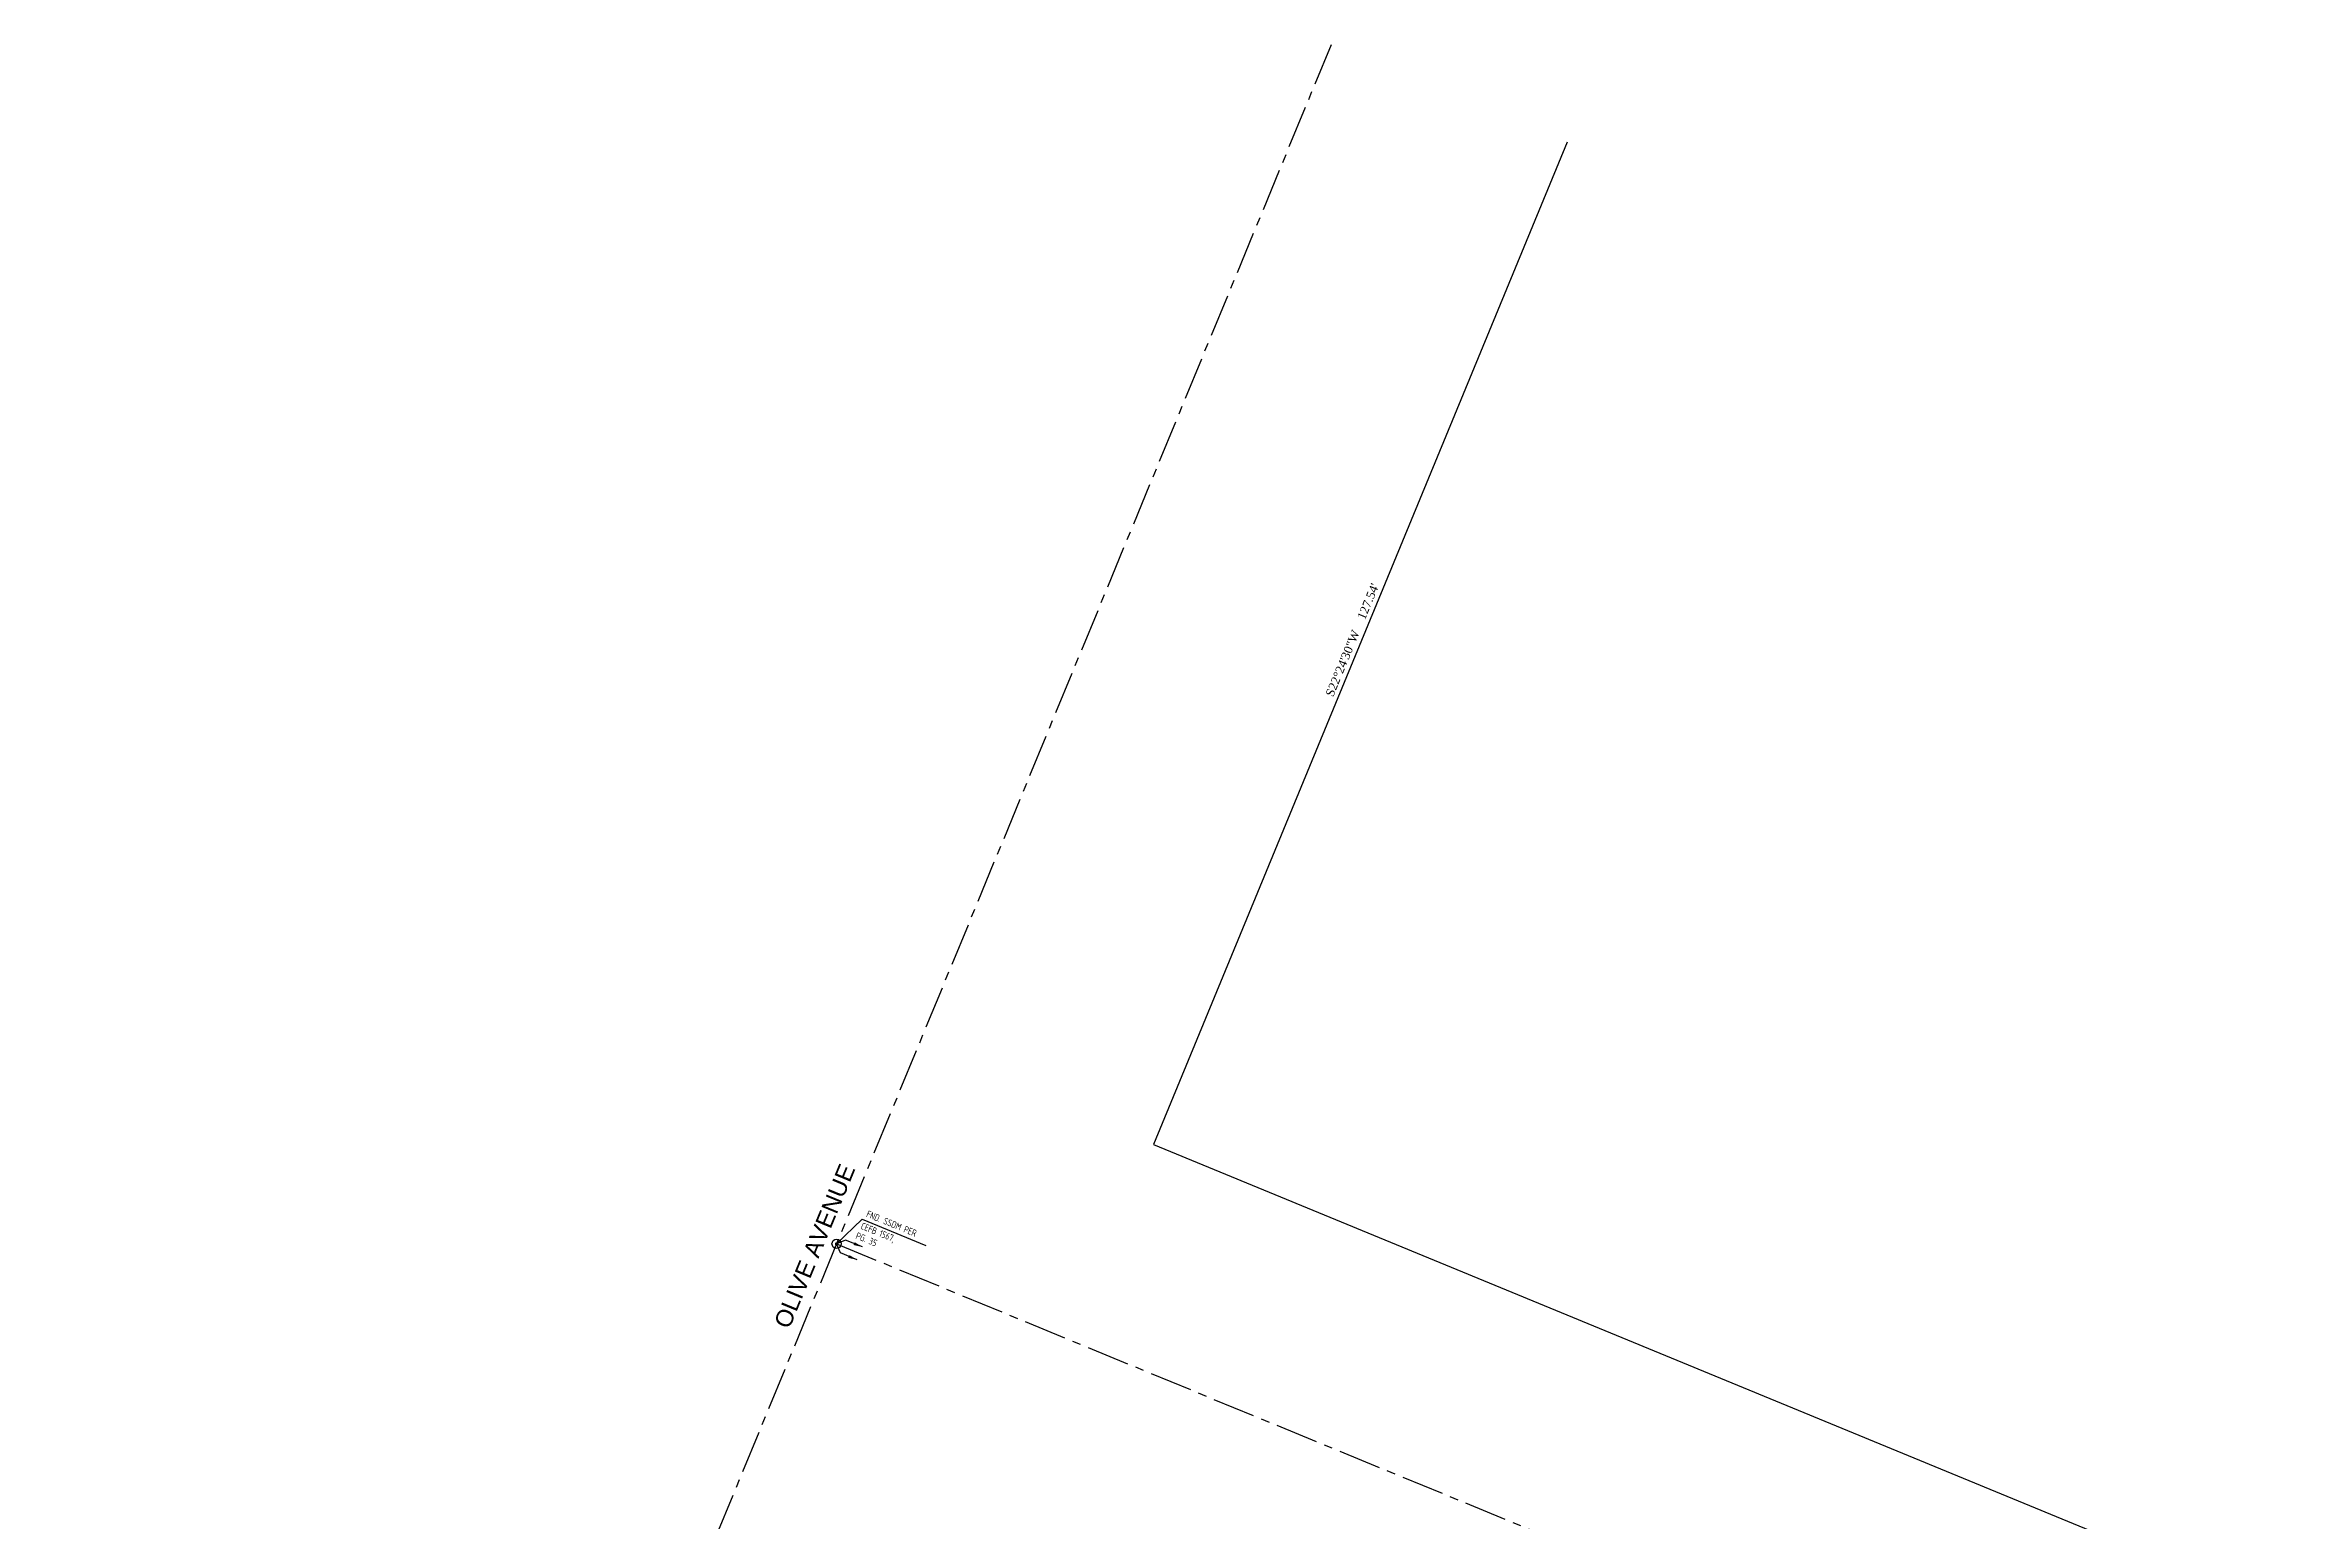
# Model space of a CAD drawing. Header units: feet. Extents: x 6515718 to 6516924, y 1895174 to 1896105.
# Drawn here: x 6515776.2 to 6516039.4, y 1895931.4 to 1896105 of the extents above; entities that cross this region are included whole.
import ezdxf

# ---------------------------------------------------------------- set-up
doc = ezdxf.new("R2010")
doc.units = ezdxf.units.FT
doc.header["$LTSCALE"] = 4
doc.header["$MEASUREMENT"] = 0
doc.linetypes.add('hc4096_101$0$CENTER', pattern=[2, 1.25, -0.25, 0.25, -0.25])
for name, color, linetype in [('hc4096_101$0$fm leader arrow', 1, 'Continuous'), ('hc4096_101$0$hc labels', 2, 'Continuous'), ('hc4096_101$0$hc leader arrow', 1, 'Continuous'), ('hc4096_101$0$hc rw', 3, 'Continuous'), ('hc4096_101$0$hc stcl', 1, 'hc4096_101$0$CENTER'), ('hc4096_101$0$hc text 3', 3, 'Continuous'), ('sw4096_101$0$sw fd mon 1', 41, 'Continuous'), ('sw4096_101$0$sw fd mon text', 140, 'Continuous'), ('sw4096_101$0$sw pts label leader', 1, 'Continuous')]:
    doc.layers.add(name, color=color, linetype=linetype)
doc.styles.add('hc4096_101$0$arial', font='arial.ttf')
doc.styles.add('hc4096_101$0$Times', font='times.ttf')
doc.styles.add('sw4096_101$0$sw71 101$0$Architext', font='architxt.shx', dxfattribs={"width": 0.75})

# ---------------------------------------------------------------- blocks, each defined once
blk = doc.blocks.new('hc4096_101$0$ARHD')
at = {"color": 0}
for points in [[(1, -0.17), (1, 0.17), (0, 0)], [(1.06, 0), (1.06, 0), (1, -0.16), (1, 0.16)]]:
    blk.add_solid(points, dxfattribs=at)
blk = doc.blocks.new('hc4096_101$0$HC LEADERS')
at = {"layer": 'hc4096_101$0$fm leader arrow'}
blk.add_lwpolyline([(-8.18, 2.27), (-2.27, 2.27), (0, 0)], dxfattribs=at)
at = {"layer": 'hc4096_101$0$fm leader arrow', "xscale": 2.850000000000309, "yscale": 2.850000000000364, "zscale": 2.850000000000001, "rotation": 359.9888888889078}
blk.add_blockref('hc4096_101$0$ARHD', (-8.18, 2.27), dxfattribs=at)

msp = doc.modelspace()

# ---------------------------------------------------------------- linework, layer by layer
at = {"layer": 'hc4096_101$0$hc rw'}
for p, q in [((6515955.18, 1896093.57), (6515906.56, 1895975.66)), ((6515906.56, 1895975.66), (6516840.39, 1895590.92))]:
    msp.add_line(p, q, dxfattribs=at)
at = {"layer": 'hc4096_101$0$hc stcl'}
for p, q in [((6515927.44, 1896105.01), (6515869.29, 1895963.98)), ((6515869.29, 1895963.98), (6515776.19, 1895738.19)), ((6515869.29, 1895963.98), (6516858.61, 1895556.38))]:
    msp.add_line(p, q, dxfattribs=at)
at = {"layer": 'sw4096_101$0$sw fd mon 1', "const_width": 0.202}
msp.add_lwpolyline([(6515869.19, 1895963.98, 1), (6515869.39, 1895963.98, 1)], format="xyb", close=True, dxfattribs=at)
at = {"layer": 'sw4096_101$0$sw fd mon 1'}
msp.add_circle((6515869.29, 1895963.98), 0.538, dxfattribs=at)
at = {"layer": 'sw4096_101$0$sw pts label leader'}
for points in [[(6515869.29, 1895963.98), (6515872.29, 1895966.9)], [(6515872.29, 1895966.9), (6515879.79, 1895963.79)]]:
    msp.add_lwpolyline(points, dxfattribs=at)

# ---------------------------------------------------------------- block references
at = {"layer": 'hc4096_101$0$hc leader arrow', "yscale": 0.3600000001024455, "zscale": 0.36}
for xscale, rotation in [(0.3600000002334654, 157.6158093960755), (-0.3600000002334653, 337.6008572891224)]:
    msp.add_blockref('hc4096_101$0$HC LEADERS', (6515869.29, 1895963.98), dxfattribs=dict(at, xscale=xscale, rotation=rotation))

# ---------------------------------------------------------------- texts
at = {"layer": 'hc4096_101$0$hc labels', "insert": (6515930.41, 1896034.81), "char_height": 1, "attachment_point": 8, "rotation": 67.5917, "style": 'hc4096_101$0$Times'}
msp.add_mtext('S22°24\'30"W    127.54\'', dxfattribs=at)
at = {"layer": 'hc4096_101$0$hc text 3', "style": 'hc4096_101$0$arial'}
msp.add_text('OLIVE AVENUE', height=2, rotation=67.5917, dxfattribs=at).set_placement((6515863.72, 1895953.87))
at = {"layer": 'sw4096_101$0$sw fd mon text', "style": 'sw4096_101$0$sw71 101$0$Architext', "width": 0.75}
for s, p in [('CEFB 1567,', (6515872.06, 1895965.78)), ('FND. SSDM PER', (6515872.71, 1895967.19)), ('PG. 35', (6515871.46, 1895964.63))]:
    msp.add_text(s, height=0.8, rotation=337.6331, dxfattribs=at).set_placement(p)

doc.saveas('drawing.dxf')
